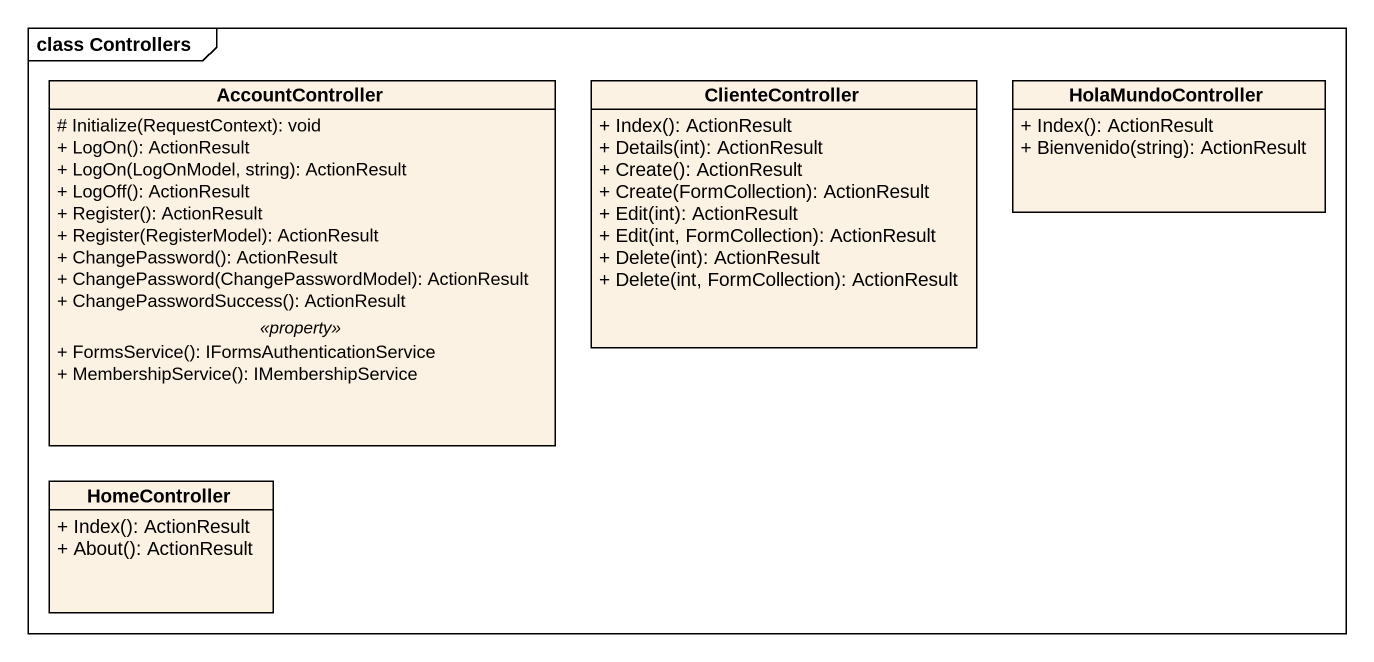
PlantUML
@startuml
mainframe class Controllers
hide circle
hide empty members
skinparam classAttributeIconSize 0
class AccountController {
  # Initialize(RequestContext): void
  + LogOn(): ActionResult
  + LogOn(LogOnModel, string): ActionResult
  + LogOff(): ActionResult
  + Register(): ActionResult
  + Register(RegisterModel): ActionResult
  + ChangePassword(): ActionResult
  + ChangePassword(ChangePasswordModel): ActionResult
  + ChangePasswordSuccess(): ActionResult
  .. <<property>> ..
  + FormsService(): IFormsAuthenticationService
  + MembershipService(): IMembershipService
}
class ClienteController {
  + Index(): ActionResult
  + Details(int): ActionResult
  + Create(): ActionResult
  + Create(FormCollection): ActionResult
  + Edit(int): ActionResult
  + Edit(int, FormCollection): ActionResult
  + Delete(int): ActionResult
  + Delete(int, FormCollection): ActionResult
}
class HolaMundoController {
  + Index(): ActionResult
  + Bienvenido(string): ActionResult
}
class HomeController {
  + Index(): ActionResult
  + About(): ActionResult
}
@enduml
